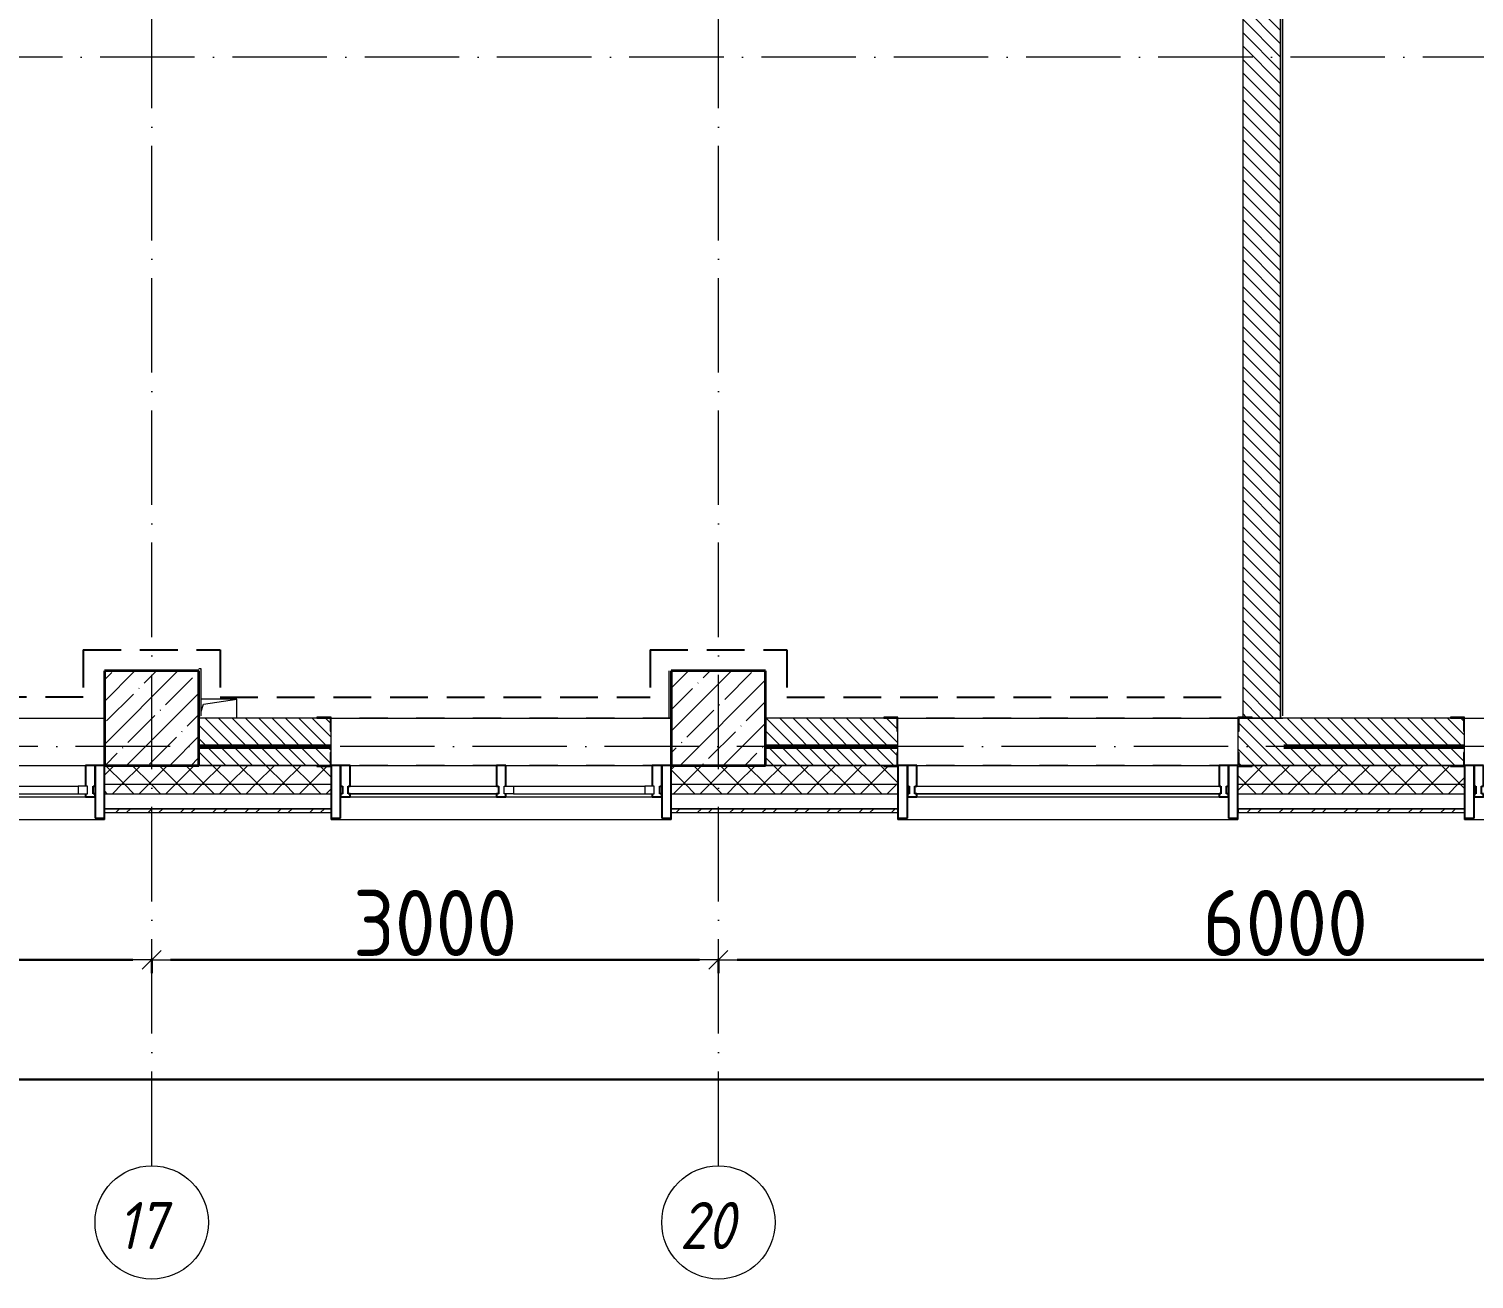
# Model space of a CAD drawing. Header units: millimetres. Extents: x -213536 to 1564669, y -45299 to 942238.
# Drawn here: x 594814 to 602464, y 422415 to 429036 of the extents above; entities that cross this region are included whole.
import ezdxf

# ---------------------------------------------------------------- set-up
doc = ezdxf.new("R2010")
doc.units = ezdxf.units.MM
for name, pattern in [('50_200_ШТРИХ_1Т_ш5_п1_п1_', [700, 500, -100, 0, -100]), ('Штрих короткий', [300, 150, -150]), ('Штриховая _2 мм - 1 мм_', [300, 200, -100])]:
    doc.linetypes.add(name, pattern=pattern)
for name, color, linetype, lineweight in [('0-1', 7, 'Continuous', 5), ('0-2', 7, 'Continuous', 9), ('2.1) ПГП окна 2.8 м', 5, 'Continuous', 30), ('3) ЖБ 4м', 3, 'Continuous', 30), ('Импосты витража', 7, 'Continuous', 9), ('Импосты витража-1', 7, 'Continuous', 25), ('Каркас_Импост', 7, 'Continuous', 13), ('Несущие колонны', 7, 'Continuous', 9), ('Несущие колонны-1', 7, 'Continuous', 35), ('Обобщенные модели', 7, 'Continuous', 9), ('Общие ребра', 7, 'Continuous', 9), ('Окна', 7, 'Continuous', 9), ('Оси', 7, 'Continuous', 9), ('Оси-1', 7, 'Continuous', 20), ('Оси-2', 7, '50_200_ШТРИХ_1Т_ш5_п1_п1_', 9), ('Остекление-1', 7, 'Continuous', 9), ('Перемычка-1', 7, 'Штрих короткий', 9), ('Размеры', 7, 'Continuous', 15), ('Стены', 7, 'Continuous', 9), ('Стены-1', 7, 'Continuous', 13), ('Штриховка разреза-1', 7, 'Continuous', 9)]:
    doc.layers.add(name, color=color, linetype=linetype, lineweight=lineweight)
doc.layers.add('Каркас_Импост-2', color=7, linetype='Continuous', lineweight=9, true_color=0xaaaaaa)
doc.layers.add('СТ-1_1', color=7, linetype='Штриховая _2 мм - 1 мм_', lineweight=90, true_color=0x888888)
doc.layers.get('0-2').off()
doc.styles.add('ISOCPEUR_I_1', font='isocpeui.ttf', dxfattribs={"width": 0.85, "height": 2.5})
doc.styles.add('СПДС', font='isocpeur.ttf', dxfattribs={"width": 0.9})
doc.dimstyles.new('Размера А3', dxfattribs={"dimtxt": 200, "dimasz": 100, "dimexe": 70, "dimexo": 100, "dimgap": 20, "dimtad": 1, "dimdec": 0, "dimrnd": 10, "dimzin": 0, "dimdsep": 46, "dimtxsty": 'СПДС', "dimblk": 'ARROWHEAD_6', "dimcen": 1, "dimclrd": 256, "dimclre": 256, "dimclrt": 256, "dimazin": 0, "dimtfac": 1, "dimtdec": 0, "dimtmove": 2, "dimatfit": 3, "dimfxl": 1, "dimtolj": 1, "dimtzin": 0, "dimarcsym": 0})
pattern_1 = [(135, (0, 0), (-35.35534, -35.35534), [])]
pattern_2 = [(45, (0, 0), (-70.71068, 70.71068), []), (135, (0, 0), (-70.71068, -70.71068), [])]

# ---------------------------------------------------------------- blocks, each defined once
blk = doc.blocks.new('Ось сетки - Круг_Ø6_00__ISO-2_5_0_9K_-16731441-АИ2_03_План отделки стен 3-го этажа _Часть 2_')
at = {"layer": 'Оси-1'}
blk.add_circle((0, 0), 3, dxfattribs=at)
blk = doc.blocks.new('ARROWHEAD_6')
at = {"color": 0, "linetype": 'Continuous'}
for p, q in [((0, 0), (-1, 0)), ((-0.5, -0.5), (0.5, 0.5))]:
    blk.add_line(p, q, dxfattribs=at)
blk = doc.blocks.new('*D4720')
at = {"layer": 'Defpoints', "color": 0, "transparency": 16777216}
for p in [(456492.1, 424211.7), (459092.1, 424211.7), (459092.1, 424105.6)]:
    blk.add_point(p, dxfattribs=at)
at = {"layer": 'Размеры', "lineweight": -2, "transparency": 16777216}
for p, q in [((456492.1, 424111.7), (456492.1, 424035.6)), ((456592.1, 424105.6), (458992.1, 424105.6)), ((459092.1, 424111.7), (459092.1, 424035.6))]:
    blk.add_line(p, q, dxfattribs=at)
at = {"layer": 'Размеры', "lineweight": -2, "transparency": 16777216, "xscale": 100, "yscale": 100, "zscale": 100, "rotation": 180}
blk.add_blockref('ARROWHEAD_6', (456492.1, 424105.6), dxfattribs=at)
at = {"layer": 'Размеры', "lineweight": -2, "transparency": 16777216, "xscale": 100, "yscale": 100, "zscale": 100}
blk.add_blockref('ARROWHEAD_6', (459092.1, 424105.6), dxfattribs=at)
at = {"layer": 'Размеры', "transparency": 16777216, "insert": (457792.1, 424300.6), "char_height": 350, "width": 2.488, "attachment_point": 5, "style": 'СПДС'}
blk.add_mtext('\\A1;2600', dxfattribs=at)
blk = doc.blocks.new('*D4721')
at = {"layer": 'Defpoints', "color": 0, "transparency": 16777216}
for p in [(459092.1, 424211.7), (462092.1, 424211.7), (462092.1, 424105.6)]:
    blk.add_point(p, dxfattribs=at)
at = {"layer": 'Размеры', "lineweight": -2, "transparency": 16777216}
for p, q in [((459092.1, 424111.7), (459092.1, 424035.6)), ((459192.1, 424105.6), (461992.1, 424105.6)), ((462092.1, 424111.7), (462092.1, 424035.6))]:
    blk.add_line(p, q, dxfattribs=at)
at = {"layer": 'Размеры', "lineweight": -2, "transparency": 16777216, "xscale": 100, "yscale": 100, "zscale": 100, "rotation": 180}
blk.add_blockref('ARROWHEAD_6', (459092.1, 424105.6), dxfattribs=at)
at = {"layer": 'Размеры', "lineweight": -2, "transparency": 16777216, "xscale": 100, "yscale": 100, "zscale": 100}
blk.add_blockref('ARROWHEAD_6', (462092.1, 424105.6), dxfattribs=at)
at = {"layer": 'Размеры', "transparency": 16777216, "insert": (460592.1, 424300.6), "char_height": 350, "width": 2.488, "attachment_point": 5, "style": 'СПДС'}
blk.add_mtext('\\A1;3000', dxfattribs=at)
blk = doc.blocks.new('*D4722')
at = {"layer": 'Defpoints', "color": 0, "transparency": 16777216}
for p in [(462092.1, 424211.7), (468092.1, 424211.7), (468092.1, 424105.6)]:
    blk.add_point(p, dxfattribs=at)
at = {"layer": 'Размеры', "lineweight": -2, "transparency": 16777216}
for p, q in [((462092.1, 424111.7), (462092.1, 424035.6)), ((462192.1, 424105.6), (467992.1, 424105.6)), ((468092.1, 424111.7), (468092.1, 424035.6))]:
    blk.add_line(p, q, dxfattribs=at)
at = {"layer": 'Размеры', "lineweight": -2, "transparency": 16777216, "xscale": 100, "yscale": 100, "zscale": 100, "rotation": 180}
blk.add_blockref('ARROWHEAD_6', (462092.1, 424105.6), dxfattribs=at)
at = {"layer": 'Размеры', "lineweight": -2, "transparency": 16777216, "xscale": 100, "yscale": 100, "zscale": 100}
blk.add_blockref('ARROWHEAD_6', (468092.1, 424105.6), dxfattribs=at)
at = {"layer": 'Размеры', "transparency": 16777216, "insert": (465092.1, 424300.6), "char_height": 350, "width": 2.488, "attachment_point": 5, "style": 'СПДС'}
blk.add_mtext('\\A1;6000', dxfattribs=at)
blk = doc.blocks.new('*D4743')
at = {"layer": 'Defpoints', "color": 0, "transparency": 16777216}
for p in [(430692.1, 423578.1), (534192.1, 423578.1), (534192.1, 423472.1)]:
    blk.add_point(p, dxfattribs=at)
at = {"layer": 'Размеры', "lineweight": -2, "transparency": 16777216}
for p, q in [((430692.1, 423478.1), (430692.1, 423402.1)), ((430792.1, 423472.1), (534092.1, 423472.1)), ((534192.1, 423478.1), (534192.1, 423402.1))]:
    blk.add_line(p, q, dxfattribs=at)
at = {"layer": 'Размеры', "lineweight": -2, "transparency": 16777216, "xscale": 100, "yscale": 100, "zscale": 100, "rotation": 180}
blk.add_blockref('ARROWHEAD_6', (430692.1, 423472.1), dxfattribs=at)
at = {"layer": 'Размеры', "lineweight": -2, "transparency": 16777216, "xscale": 100, "yscale": 100, "zscale": 100}
blk.add_blockref('ARROWHEAD_6', (534192.1, 423472.1), dxfattribs=at)
at = {"layer": 'Размеры', "transparency": 16777216, "insert": (482442.1, 423667.1), "char_height": 350, "width": 3.544, "attachment_point": 5, "style": 'СПДС'}
blk.add_mtext('\\A1;103500', dxfattribs=at)
blk = doc.blocks.new('BSC_Колонна _Прямоугольная - 500х500-V68-АИ2_03_План отделки стен 3-го этажа _Часть 2_')
at = {"layer": 'Несущие колонны'}
h = blk.add_hatch(dxfattribs=at)
h.set_pattern_fill('FP_76', color=256, style=0, pattern_type=2)
h.set_pattern_definition([(45, (-31400, -150), (-114.04925, 114.04925), []), (45, (-31285.95, -150), (-114.04925, 114.04925), [201.613, -40.323, 3.353, -36.97])])
h.paths.add_polyline_path([(-250, -250), (250, -250), (250, 250), (-250, 250)], flags=0)
at = {"layer": 'Несущие колонны-1'}
for p, q in [((250, 250), (-250, 250)), ((-250, 250), (-250, -250)), ((250, -250), (250, 250)), ((-250, -250), (250, -250))]:
    blk.add_line(p, q, dxfattribs=at)
blk = doc.blocks.new('BSC_Колонна _Прямоугольная - 500х500-V105-АИ2_03_План отделки стен 3-го этажа _Часть 2_')
at = {"layer": 'Несущие колонны'}
h = blk.add_hatch(dxfattribs=at)
h.set_pattern_fill('FP_95', color=256, style=0, pattern_type=2)
h.set_pattern_definition([(45, (-28400, -150), (-114.04925, 114.04925), []), (45, (-28285.95, -150), (-114.04925, 114.04925), [201.613, -40.323, 3.353, -36.97])])
h.paths.add_polyline_path([(-250, -250), (250, -250), (250, 250), (-250, 250)], flags=0)
at = {"layer": 'Несущие колонны-1'}
for p, q in [((250, 250), (-250, 250)), ((-250, 250), (-250, -250)), ((250, -250), (250, 250)), ((-250, -250), (250, -250))]:
    blk.add_line(p, q, dxfattribs=at)
blk = doc.blocks.new('Проем_Дверь_Прямоугольный - 1800х2700h_оконные проемы-25805030-АИ2_03_План отделки стен 3-го этажа _Часть 2_')
at = {"layer": 'Перемычка-1'}
for p, q in [((900, 125), (-900, 125)), ((900, -125), (-900, -125))]:
    blk.add_line(p, q, dxfattribs=at)
blk = doc.blocks.new('PNS_Панель прямоугольная2 - Нр_Стекло - 40мм-26243474-АИ2_03_План отделки стен 3-го этажа _Часть 2_')
at = {"layer": 'Каркас_Импост'}
for p, q in [((-397.5, 0), (-397.5, 40)), ((-397.5, 40), (-347.5, 40)), ((-347.5, 40), (-347.5, 0)), ((397.5, 40), (347.5, 40)), ((347.5, 40), (347.5, 0)), ((397.5, 0), (397.5, 40)), ((-347.5, 0), (-397.5, 0)), ((347.5, 0), (397.5, 0))]:
    blk.add_line(p, q, dxfattribs=at)
at = {"layer": 'Каркас_Импост-2'}
for p, q in [((-347.5, 40), (347.5, 40)), ((-347.5, 0), (347.5, 0))]:
    blk.add_line(p, q, dxfattribs=at)
blk = doc.blocks.new('Прямоугольный импост - Импост структурный с накладкой - 150мм-25647642-АИ2_03_План отделки стен 3-го этажа _Часть 2_')
at = {"layer": 'Импосты витража'}
for p, q in [((27275, -100), (28050, -100)), ((27275, -267), (28050, -267))]:
    blk.add_line(p, q, dxfattribs=at)
blk = doc.blocks.new('Прямоугольный импост - Импост структурный с накладкой - 150мм-V161-АИ2_03_План отделки стен 3-го этажа _Часть 2_')
at = {"layer": 'Импосты витража-1'}
for p, q in [((-25, 0), (-25, 17)), ((-25, 17), (25, 17)), ((25, 0), (15, 0)), ((15, 0), (15, -40)), ((25, 17), (25, 0)), ((-25, -150), (-25, -40)), ((15, -40), (25, -40)), ((25, -40), (25, -150)), ((25, -150), (-25, -150))]:
    blk.add_line(p, q, dxfattribs=at)
blk = doc.blocks.new('Прямоугольный импост - Импост структурный с накладкой - 150мм-25647633-АИ2_03_План отделки стен 3-го этажа _Часть 2_')
at = {"layer": 'Импосты витража-1'}
for p, q in [((-25, 0), (-25, 17)), ((-25, 17), (25, 17)), ((-15, 0), (-25, 0)), ((-15, -40), (-15, 0)), ((25, 17), (25, 0)), ((-25, -150), (-25, -40)), ((-25, -40), (-15, -40)), ((25, -40), (25, -150)), ((25, -150), (-25, -150))]:
    blk.add_line(p, q, dxfattribs=at)
blk = doc.blocks.new('PNS_Панель прямоугольная1 - Нр_Стекло - 40мм-25259299-АИ2_03_План отделки стен 3-го этажа _Часть 2_')
at = {"layer": 'Остекление-1'}
for p, q in [((-387.5, 40), (387.5, 40)), ((-397.5, 0), (397.5, 0)), ((387.5, 0), (-387.5, 0))]:
    blk.add_line(p, q, dxfattribs=at)
blk = doc.blocks.new('Прямоугольный импост - Импост структурный с накладкой - 150мм-25647644-АИ2_03_План отделки стен 3-го этажа _Часть 2_')
at = {"layer": 'Импосты витража-1'}
for p, q in [((-25, 0), (-25, 17)), ((-25, 17), (25, 17)), ((-15, 0), (-25, 0)), ((-15, -40), (-15, 0)), ((25, 0), (15, 0)), ((15, 0), (15, -40)), ((25, 17), (25, 0)), ((-25, -150), (-25, -40)), ((-25, -40), (-15, -40)), ((15, -40), (25, -40)), ((25, -40), (25, -150)), ((25, -150), (-25, -150))]:
    blk.add_line(p, q, dxfattribs=at)
blk = doc.blocks.new('PNS_Панель прямоугольная1 - Нр_Стекло - 40мм-25293744-АИ2_03_План отделки стен 3-го этажа _Часть 2_')
at = {"layer": 'Остекление-1'}
for p, q in [((-800, 40), (800, 40)), ((-810, 0), (810, 0)), ((800, 0), (-800, 0))]:
    blk.add_line(p, q, dxfattribs=at)
blk = doc.blocks.new('Прямоугольный импост - Импост структурный с накладкой - 150мм-25651488-АИ2_03_План отделки стен 3-го этажа _Часть 2_')
at = {"layer": 'Импосты витража'}
for p, q in [((41650, -100), (43250, -100)), ((41650, -267), (43250, -267))]:
    blk.add_line(p, q, dxfattribs=at)
blk = doc.blocks.new('Прямоугольный импост - Импост структурный с накладкой - 150мм-25651501-АИ2_03_План отделки стен 3-го этажа _Часть 2_')
at = {"layer": 'Импосты витража-1'}
for p, q in [((-25, 0), (-25, 17)), ((-25, 17), (25, 17)), ((-15, 0), (-25, 0)), ((-15, -40), (-15, 0)), ((25, 0), (15, 0)), ((15, 0), (15, -40)), ((25, 17), (25, 0)), ((-25, -150), (-25, -40)), ((-25, -40), (-15, -40)), ((15, -40), (25, -40)), ((25, -40), (25, -150)), ((25, -150), (-25, -150))]:
    blk.add_line(p, q, dxfattribs=at)
blk = doc.blocks.new('Прямоугольный импост - Откос НВФ_50х280 мм-25995271-АИ2_03_План отделки стен 3-го этажа _Часть 2_')
at = {"layer": 'Импосты витража-1'}
for p, q in [((-50, 130), (0, 130)), ((-50, -150), (-50, 130)), ((0, 130), (0, -144)), ((0, -150), (-50, -150))]:
    blk.add_line(p, q, dxfattribs=at)
blk = doc.blocks.new('Прямоугольный импост - Откос НВФ_50х280 мм-25995273-АИ2_03_План отделки стен 3-го этажа _Часть 2_')
at = {"layer": 'Импосты витража-1'}
for p, q in [((0, 130), (-50, 130)), ((-50, 130), (-50, -150)), ((0, -144), (0, 130)), ((-50, -150), (0, -150))]:
    blk.add_line(p, q, dxfattribs=at)
blk = doc.blocks.new('Прямоугольный импост - Откос НВФ_50х280 мм-25993834-АИ2_03_План отделки стен 3-го этажа _Часть 2_')
at = {"layer": 'Импосты витража-1'}
for p, q in [((-50, 130), (0, 130)), ((-50, -150), (-50, 130)), ((0, 130), (0, -150)), ((0, -150), (-50, -150))]:
    blk.add_line(p, q, dxfattribs=at)
blk = doc.blocks.new('Прямоугольный импост - Откос НВФ_50х280 мм-25993838-АИ2_03_План отделки стен 3-го этажа _Часть 2_')
at = {"layer": 'Импосты витража-1'}
for p, q in [((0, 130), (-50, 130)), ((-50, 130), (-50, -150)), ((0, -144), (0, 130)), ((-50, -150), (0, -150))]:
    blk.add_line(p, q, dxfattribs=at)
blk = doc.blocks.new('Фахверк_СКБ_Уголок - 250_2700-27497298-АИ2_03_План отделки стен 3-го этажа _Часть 2_')
at = {"layer": 'Обобщенные модели'}
for p, q in [((200, 181), (125, 181)), ((125, 181), (125, 106)), ((131, 106), (131, 175)), ((131, 175), (200, 175)), ((200, 175), (200, 181)), ((125, 106), (131, 106)), ((131, -6), (125, -6)), ((125, -6), (125, -81)), ((131, -75), (131, -6)), ((200, -75), (131, -75)), ((200, -81), (200, -75)), ((125, -81), (200, -81))]:
    blk.add_line(p, q, dxfattribs=at)
blk = doc.blocks.new('AR_Отверстие прямоугольное _в плите_ - AR_Отверстие прямоугольное _в плите_-V218-АИ2_03_План отделки стен 3-го этажа _Часть 2_')
at = {"layer": 'Обобщенные модели'}
for p, q in [((100, 50), (-88, 50)), ((-88, -14), (-75, 25)), ((-75, 25), (100, 50)), ((100, -50), (100, 50)), ((-100, -50), (-96, -38))]:
    blk.add_line(p, q, dxfattribs=at)
blk = doc.blocks.new('Отлив_СКБ - Отлив витража_120_НВФ-31885687-АИ2_03_План отделки стен 3-го этажа _Часть 2_')
at = {"layer": 'Окна'}
for p, q in [((1750, -2), (50, -2)), ((0, -120), (0, -113)), ((0, -120), (1800, -120)), ((1800, -113), (1800, -120))]:
    blk.add_line(p, q, dxfattribs=at)
blk = doc.blocks.new('0125-Р-ОО-Ш2-АР-о_23_10_2024_rvt-1-АИ2_03_План отделки стен 3-го этажа _Часть 2_')
at = {"layer": 'Штриховка разреза-1'}
h = blk.add_hatch(dxfattribs=at)
h.set_pattern_fill('FP_1', color=256, style=0, pattern_type=2)
h.set_pattern_definition(pattern_1)
h.paths.add_polyline_path([(34375, 150), (34375, 7250), (34175, 7250), (34175, 156), (34225, 156), (34225, 150)], flags=0)
h = blk.add_hatch(dxfattribs=at)
h.set_pattern_fill('FP_1', color=256, style=0, pattern_type=2)
h.set_pattern_definition(pattern_1)
h.paths.add_polyline_path([(29275, -100), (29344, -100), (29344, -31), (29350, -31), (29350, 81), (29344, 81), (29344, 150), (28650, 150), (28650, -100)], flags=0)
h = blk.add_hatch(dxfattribs=at)
h.set_pattern_fill('FP_1', color=256, style=0, pattern_type=2)
h.set_pattern_definition(pattern_1)
h.paths.add_polyline_path([(35085.5, -100), (35344, -100), (35344, -31), (35350, -31), (35350, 81), (35344, 81), (35344, 150), (34156, 150), (34156, 81), (34150, 81), (34150, -31), (34156, -31), (34156, -100), (34225, -100)], flags=0)
h.paths.add_polyline_path([(32344, -100), (32344, -31), (32350, -31), (32350, 81), (32344, 81), (32344, 150), (31650, 150), (31650, -100), (32275, -100)], flags=0)
h = blk.add_hatch(dxfattribs=at)
h.set_pattern_fill('FP_81', color=256, style=0, pattern_type=2)
h.set_pattern_definition(pattern_2)
h.paths.add_polyline_path([(102188.9, -200), (103600, -200), (103600, -100), (94575, -100), (94575, -106), (94500, -106), (94500, -200), (98460.9, -200)], flags=0)
h.paths.add_polyline_path([(91850, -200), (92700, -200), (92700, -106), (92625, -106), (92625, -100), (84750, -100), (84750, -200), (91350, -200)], flags=0)
h.paths.add_polyline_path([(83549.1, -200), (83750, -200), (83750, -100), (82625, -100), (82625, -106), (82550, -106), (82550, -200), (82617.1, -200)], flags=0)
h.paths.add_polyline_path([(80675, -200), (80750, -200), (80750, -106), (80675, -106), (80675, -100), (79625, -100), (79625, -106), (79550, -106), (79550, -200), (79821.1, -200)], flags=0)
h.paths.add_polyline_path([(77750, -200), (77750, -100), (76625, -100), (76625, -106), (76550, -106), (76550, -200), (77250, -200)], flags=0)
h.paths.add_polyline_path([(73425, -200), (74750, -200), (74750, -100), (73425, -100), (73425, -106), (73350, -106), (73350, -200), (73356, -200)], flags=0)
h.paths.add_polyline_path([(70350, -200), (71550, -200), (71550, -106), (71475, -106), (71475, -100), (70425, -100), (70425, -106), (70350, -106)], flags=0)
h.paths.add_polyline_path([(67356, -200), (68550, -200), (68550, -100), (67425, -100), (67425, -106), (67350, -106), (67350, -200)], flags=0)
h.paths.add_polyline_path([(64909.2, -200), (65550, -200), (65550, -106), (65475, -106), (65475, -100), (64425, -100), (64425, -106), (64350, -106), (64350, -200)], flags=0)
h.paths.add_polyline_path([(62200, -200), (62550, -200), (62550, -106), (62475, -106), (62475, -100), (61425, -100), (61425, -106), (61350, -106), (61350, -200), (62113.2, -200)], flags=0)
h.paths.add_polyline_path([(59550, -200), (59550, -106), (59475, -106), (59475, -100), (58425, -100), (58425, -106), (58350, -106), (58350, -200), (59317.3, -200)], flags=0)
h.paths.add_polyline_path([(56521.3, -200), (56550, -200), (56550, -106), (56475, -106), (56475, -100), (55425, -100), (55425, -106), (55350, -106), (55350, -200), (55589.3, -200)], flags=0)
h.paths.add_polyline_path([(52350, -200), (53550, -200), (53550, -106), (53475, -106), (53475, -100), (52425, -100), (52425, -106), (52350, -106)], flags=0)
h.paths.add_polyline_path([(47475, -200), (47550, -200), (47550, -106), (47475, -106), (47475, -100), (46425, -100), (46425, -106), (46350, -106), (46350, -200), (47201.4, -200)], flags=0)
h.paths.add_polyline_path([(44405.4, -200), (44550, -200), (44550, -106), (44475, -106), (44475, -100), (43425, -100), (43425, -106), (43350, -106), (43350, -200), (43473.4, -200)], flags=0)
h.paths.add_polyline_path([(41550, -200), (41550, -106), (41475, -105.4), (41475, -100), (40150, -100), (40150, -200), (41544, -200)], flags=0)
h.paths.add_polyline_path([(38350, -200), (38350, -106), (38275, -106), (38275, -100), (37150, -100), (37150, -200), (37881.4, -200)], flags=0)
h.paths.add_polyline_path([(34153.5, -200), (35350, -200), (35350, -106), (35275, -106), (35275, -100), (34225, -100), (34225, -106), (34150, -106), (34150, -200)], flags=0)
h.paths.add_polyline_path([(32275, -200), (32350, -200), (32350, -106), (32275, -106), (32275, -100), (31150, -100), (31150, -200), (31650, -200)], flags=0)
h.paths.add_polyline_path([(28650, -200), (29350, -200), (29350, -106), (29275, -106), (29275, -100), (28150, -100), (28150, -200), (28561.5, -200)], flags=0)
h.paths.add_polyline_path([(25299.5, -200), (26350, -200), (26350, -106), (26275, -106), (26275, -100), (25225, -100), (25225, -106), (25150, -106), (25150, -200), (25225, -200)], flags=0)
h.paths.add_polyline_path([(17350, -200), (17350, -106), (17275, -106), (17275, -100), (16225, -100), (16225, -106), (16150, -106), (16150, -200), (17250, -200)], flags=0)
h.paths.add_polyline_path([(15150, -200), (15150, -106), (15075, -106), (15075, -100), (9825, -100), (9825, -106), (9750, -106), (9750, -200), (14581.6, -200)], flags=0)
h.paths.add_polyline_path([(8057.7, -200), (8750, -200), (8750, -106), (8675, -106), (8675, -100), (-100, -100), (-100, -200), (7125.7, -200)], flags=0)
h = blk.add_hatch(dxfattribs=at)
h.set_pattern_fill('FP_81', color=256, style=0, pattern_type=2)
h.set_pattern_definition(pattern_2)
h.paths.add_polyline_path([(103120.9, -250), (103700, -250), (103700, -200), (94500, -200), (94500, -250), (102188.9, -250)], flags=0)
h.paths.add_polyline_path([(92700, -250), (92700, -200), (84750, -200), (84750, -250), (91937, -250)], flags=0)
h.paths.add_polyline_path([(83549.1, -250), (83750, -250), (83750, -200), (82550, -200), (82550, -250), (82617.1, -250)], flags=0)
h.paths.add_polyline_path([(79821.1, -250), (80750, -250), (80750, -200), (79550, -200), (79550, -250)], flags=0)
h.paths.add_polyline_path([(77750, -250), (77750, -200), (76550, -200), (76550, -250), (77025.1, -250)], flags=0)
h.paths.add_polyline_path([(74229.1, -250), (74750, -250), (74750, -200), (73350, -200), (73350, -250)], flags=0)
h.paths.add_polyline_path([(70501.2, -250), (71550, -250), (71550, -200), (70350, -200), (70350, -250)], flags=0)
h.paths.add_polyline_path([(68550, -250), (68550, -200), (67350, -200), (67350, -250), (67705.2, -250)], flags=0)
h.paths.add_polyline_path([(64909.2, -250), (65550, -250), (65550, -200), (64350, -200), (64350, -250)], flags=0)
h.paths.add_polyline_path([(62550, -250), (62550, -200), (61350, -200), (61350, -250), (62113.2, -250)], flags=0)
h.paths.add_polyline_path([(59317.3, -250), (59550, -250), (59550, -200), (58350, -200), (58350, -250)], flags=0)
h.paths.add_polyline_path([(56521.3, -250), (56550, -250), (56550, -200), (55350, -200), (55350, -250), (55589.3, -250)], flags=0)
h.paths.add_polyline_path([(53550, -250), (53550, -200), (52350, -200), (52350, -250), (52793.3, -250)], flags=0)
h.paths.add_polyline_path([(46735.4, -250), (47550, -250), (47550, -200), (46350, -200), (46350, -250)], flags=0)
h.paths.add_polyline_path([(44550, -250), (44550, -200), (43350, -200), (43350, -250), (44405.4, -250)], flags=0)
h.paths.add_polyline_path([(41550, -250), (41550, -200), (40150, -200), (40150, -250), (40677.4, -250)], flags=0)
h.paths.add_polyline_path([(37881.4, -250), (38350, -250), (38350, -200), (37150, -200), (37150, -250), (37415.4, -250)], flags=0)
h.paths.add_polyline_path([(35085.5, -250), (35350, -250), (35350, -200), (34150, -200), (34150, -250), (34153.5, -250)], flags=0)
h.paths.add_polyline_path([(32350, -250), (32350, -200), (31150, -200), (31150, -250), (31357.5, -250)], flags=0)
h.paths.add_polyline_path([(28561.5, -250), (29350, -250), (29350, -200), (28150, -200), (28150, -250)], flags=0)
h.paths.add_polyline_path([(25765.5, -250), (26350, -250), (26350, -200), (25150, -200), (25150, -250), (25299.5, -250)], flags=0)
h.paths.add_polyline_path([(17350, -250), (17350, -200), (16150, -200), (16150, -250), (16445.6, -250)], flags=0)
h.paths.add_polyline_path([(14581.6, -250), (15150, -250), (15150, -200), (9750, -200), (9750, -250), (12717.6, -250)], flags=0)
h.paths.add_polyline_path([(8057.7, -250), (8750, -250), (8750, -200), (-200, -200), (-200, -250), (7125.7, -250)], flags=0)
h = blk.add_hatch(dxfattribs=at)
h.set_pattern_fill('FP_80', color=256, style=0, pattern_type=2)
h.set_pattern_definition([(45, (0, 0), (-85.5366, 85.5366), []), (45, (57.02, 0), (-85.5366, 85.5366), [])])
h.paths.add_polyline_path([(40665, -350), (40665, -330), (40151, -330), (40151, -350)], flags=0)
h.paths.add_polyline_path([(37150, -350), (38350, -350), (38350, -330), (37150, -330)], flags=0)
h.paths.add_polyline_path([(35085.5, -350), (35350, -350), (35350, -330), (34151, -330), (34151, -350), (34153.5, -350)], flags=0)
h.paths.add_polyline_path([(32350, -350), (32350, -330), (31150, -330), (31150, -350), (31357.5, -350)], flags=0)
h.paths.add_polyline_path([(29350, -350), (29350, -330), (28151, -330), (28151, -350), (28561.5, -350)], flags=0)
h.paths.add_polyline_path([(26350, -350), (26350, -330), (25150, -330), (25150, -350), (25765.5, -350)], flags=0)
h.paths.add_polyline_path([(16445.6, -350), (17350, -350), (17350, -330), (16150, -330), (16150, -350)], flags=0)
h.paths.add_polyline_path([(15150, -350), (15150, -330), (9750, -330), (9750, -350), (14581.6, -350)], flags=0)
h.paths.add_polyline_path([(8057.7, -350), (8750, -350), (8750, -330), (-330, -330), (-330, -350), (7125.7, -350)], flags=0)
at = {"layer": 'Общие ребра'}
for p, q in [((29275, -100), (28650, -100)), ((28650, -100), (29275, -100)), ((28150, -200), (29350, -200)), ((31150, -200), (32350, -200)), ((34150, -200), (35350, -200)), ((28150, -250), (29350, -250)), ((31150, -250), (32350, -250)), ((34150, -250), (35350, -250))]:
    blk.add_line(p, q, dxfattribs=at)
at = {"layer": 'Стены'}
for p, q in [((26350, 150), (28150, 150)), ((29350, 150), (31138, 150)), ((32350, 150), (34150, 150)), ((35350, 150), (37150, 150)), ((34151, -350), (34150, -350))]:
    blk.add_line(p, q, dxfattribs=at)
at = {"layer": 'Стены-1'}
for p, q in [((34375, 150), (34375, 7250)), ((34175, 7050), (34175, 156)), ((29275, 150), (28650, 150)), ((29350, -31), (29350, 81)), ((32275, 150), (31650, 150)), ((32350, -31), (32350, 81)), ((34150, 81), (34150, -31)), ((34225, 150), (34375, 150)), ((35275, 150), (34225, 150)), ((35350, -31), (35350, 81)), ((28150, -100), (28150, -330)), ((29350, -330), (29350, -106)), ((31150, -100), (31150, -330)), ((32275, -100), (31650, -100)), ((31650, -100), (32275, -100)), ((32350, -330), (32350, -106)), ((34150, -106), (34150, -330)), ((35275, -100), (34225, -100)), ((34225, -100), (35275, -100)), ((35350, -330), (35350, -106)), ((28150, -330), (29350, -330)), ((29350, -330), (28151, -330)), ((28151, -330), (28151, -350)), ((28151, -350), (29350, -350)), ((29350, -350), (29350, -330)), ((31150, -330), (32350, -330)), ((32350, -330), (31150, -330)), ((31150, -330), (31150, -350)), ((31150, -350), (32350, -350)), ((32350, -350), (32350, -330)), ((34150, -330), (35350, -330)), ((35350, -330), (34151, -330)), ((34151, -330), (34151, -350)), ((34151, -350), (35350, -350)), ((35350, -350), (35350, -330))]:
    blk.add_line(p, q, dxfattribs=at)
at = {"layer": '0-2'}
for name, p in [('BSC_Колонна _Прямоугольная - 500х500-V105-АИ2_03_План отделки стен 3-го этажа _Часть 2_', (28400, 150)), ('BSC_Колонна _Прямоугольная - 500х500-V68-АИ2_03_План отделки стен 3-го этажа _Часть 2_', (31400, 150)), ('AR_Отверстие прямоугольное _в плите_ - AR_Отверстие прямоугольное _в плите_-V218-АИ2_03_План отделки стен 3-го этажа _Часть 2_', (28750, 200)), ('Фахверк_СКБ_Уголок - 250_2700-27497298-АИ2_03_План отделки стен 3-го этажа _Часть 2_', (34025, -25)), ('Проем_Дверь_Прямоугольный - 1800х2700h_оконные проемы-25805030-АИ2_03_План отделки стен 3-го этажа _Часть 2_', (30250, 25)), ('Проем_Дверь_Прямоугольный - 1800х2700h_оконные проемы-25805030-АИ2_03_План отделки стен 3-го этажа _Часть 2_', (33250, 25)), ('Проем_Дверь_Прямоугольный - 1800х2700h_оконные проемы-25805030-АИ2_03_План отделки стен 3-го этажа _Часть 2_', (36250, 25)), ('Прямоугольный импост - Импост структурный с накладкой - 150мм-25647642-АИ2_03_План отделки стен 3-го этажа _Часть 2_', (0, 0)), ('Прямоугольный импост - Импост структурный с накладкой - 150мм-25647642-АИ2_03_План отделки стен 3-го этажа _Часть 2_', (2175, 0)), ('Прямоугольный импост - Импост структурный с накладкой - 150мм-25647642-АИ2_03_План отделки стен 3-го этажа _Часть 2_', (3000, 0)), ('Прямоугольный импост - Импост структурный с накладкой - 150мм-25651488-АИ2_03_План отделки стен 3-го этажа _Часть 2_', (-9200, 0)), ('PNS_Панель прямоугольная2 - Нр_Стекло - 40мм-26243474-АИ2_03_План отделки стен 3-го этажа _Часть 2_', (27662.5, -250)), ('PNS_Панель прямоугольная1 - Нр_Стекло - 40мм-25259299-АИ2_03_План отделки стен 3-го этажа _Часть 2_', (29837.5, -250)), ('PNS_Панель прямоугольная2 - Нр_Стекло - 40мм-26243474-АИ2_03_План отделки стен 3-го этажа _Часть 2_', (30662.5, -250)), ('PNS_Панель прямоугольная1 - Нр_Стекло - 40мм-25293744-АИ2_03_План отделки стен 3-го этажа _Часть 2_', (33250, -250)), ('Отлив_СКБ - Отлив витража_120_НВФ-31885687-АИ2_03_План отделки стен 3-го этажа _Часть 2_', (26350, -267)), ('Отлив_СКБ - Отлив витража_120_НВФ-31885687-АИ2_03_План отделки стен 3-го этажа _Часть 2_', (29350, -267)), ('Отлив_СКБ - Отлив витража_120_НВФ-31885687-АИ2_03_План отделки стен 3-го этажа _Часть 2_', (32350, -267)), ('Отлив_СКБ - Отлив витража_120_НВФ-31885687-АИ2_03_План отделки стен 3-го этажа _Часть 2_', (35350, -267))]:
    blk.add_blockref(name, p, dxfattribs=at)
at = {"layer": '0-2', "rotation": 180}
for name, p in [('Фахверк_СКБ_Уголок - 250_2700-27497298-АИ2_03_План отделки стен 3-го этажа _Часть 2_', (29475, 75)), ('Фахверк_СКБ_Уголок - 250_2700-27497298-АИ2_03_План отделки стен 3-го этажа _Часть 2_', (32475, 75)), ('Фахверк_СКБ_Уголок - 250_2700-27497298-АИ2_03_План отделки стен 3-го этажа _Часть 2_', (35475, 75)), ('Проем_Дверь_Прямоугольный - 1800х2700h_оконные проемы-25805030-АИ2_03_План отделки стен 3-го этажа _Часть 2_', (27250, 25)), ('Прямоугольный импост - Откос НВФ_50х280 мм-25993838-АИ2_03_План отделки стен 3-го этажа _Часть 2_', (29350, -250)), ('Прямоугольный импост - Откос НВФ_50х280 мм-25995273-АИ2_03_План отделки стен 3-го этажа _Часть 2_', (32350, -250)), ('Прямоугольный импост - Откос НВФ_50х280 мм-25993838-АИ2_03_План отделки стен 3-го этажа _Часть 2_', (35350, -250))]:
    blk.add_blockref(name, p, dxfattribs=at)
at = {"layer": '0-2', "extrusion": (0, 0, -1), "rotation": 180}
for name, p in [('Прямоугольный импост - Импост структурный с накладкой - 150мм-V161-АИ2_03_План отделки стен 3-го этажа _Часть 2_', (-28075, -250)), ('Прямоугольный импост - Откос НВФ_50х280 мм-25993834-АИ2_03_План отделки стен 3-го этажа _Часть 2_', (-28150, -250)), ('Прямоугольный импост - Импост структурный с накладкой - 150мм-25647644-АИ2_03_План отделки стен 3-го этажа _Часть 2_', (-29425, -250)), ('Прямоугольный импост - Импост структурный с накладкой - 150мм-25647633-АИ2_03_План отделки стен 3-го этажа _Часть 2_', (-30250, -250)), ('Прямоугольный импост - Импост структурный с накладкой - 150мм-V161-АИ2_03_План отделки стен 3-го этажа _Часть 2_', (-31075, -250)), ('Прямоугольный импост - Откос НВФ_50х280 мм-25993834-АИ2_03_План отделки стен 3-го этажа _Часть 2_', (-31150, -250)), ('Прямоугольный импост - Импост структурный с накладкой - 150мм-25651501-АИ2_03_План отделки стен 3-го этажа _Часть 2_', (-32425, -250)), ('Прямоугольный импост - Импост структурный с накладкой - 150мм-25651501-АИ2_03_План отделки стен 3-го этажа _Часть 2_', (-34075, -250)), ('Прямоугольный импост - Откос НВФ_50х280 мм-25995271-АИ2_03_План отделки стен 3-го этажа _Часть 2_', (-34150, -250)), ('Прямоугольный импост - Импост структурный с накладкой - 150мм-25647644-АИ2_03_План отделки стен 3-го этажа _Часть 2_', (-35425, -250))]:
    blk.add_blockref(name, p, dxfattribs=at)
blk = doc.blocks.new('3этНиз')
at = {"layer": 'СТ-1_1', "lineweight": 25}
for p, q in [((458730.1, 425747.4), (459454.1, 425747.4)), ((458730.1, 425747.4), (458730.1, 425497.4)), ((459454.1, 425747.4), (459454.1, 425497.4)), ((461730.1, 425747.4), (462454.1, 425747.4)), ((461730.1, 425747.4), (461730.1, 425497.4)), ((462454.1, 425747.4), (462454.1, 425497.4)), ((458730.1, 425497.4), (456370.1, 425497.4)), ((459454.1, 425497.4), (461730.1, 425497.4)), ((462454.1, 425497.4), (464755.1, 425497.4))]:
    blk.add_line(p, q, dxfattribs=at)
at = {"layer": 'Стены-1'}
for p, q in [((465067.1, 432385.4), (465067.1, 425385.4)), ((465079.1, 425397.4), (465079.1, 432373.4)), ((459354.1, 425647.4), (459342.1, 425647.4)), ((459354.1, 425397.4), (459354.1, 425647.4)), ((461830.1, 425635.4), (461830.1, 425385.4)), ((461830.1, 425385.4), (461842.1, 425385.4)), ((465067.1, 425385.4), (465079.1, 425385.4))]:
    blk.add_line(p, q, dxfattribs=at)
at = {"layer": '0-1'}
blk.add_blockref('0125-Р-ОО-Ш2-АР-о_23_10_2024_rvt-1-АИ2_03_План отделки стен 3-го этажа _Часть 2_', (430692.1, 425235.4), dxfattribs=at)
blk = doc.blocks.new('Ось 3 этаж')
at = {"layer": 'Оси-2'}
for p, q in [((459092.1, 423014.8), (459092.1, 437970.1)), ((462092.1, 423014.8), (462092.1, 437970.1)), ((535630.4, 428885.4), (428373.3, 428885.4)), ((536900.4, 425235.4), (428373.3, 425235.4))]:
    blk.add_line(p, q, dxfattribs=at)
at = {"layer": 'Оси-1', "xscale": 99.99999999999993, "yscale": 99.99999999999993, "zscale": 99.99999999999993}
for p in [(459092.1, 422714.8), (462092.1, 422714.8)]:
    blk.add_blockref('Ось сетки - Круг_Ø6_00__ISO-2_5_0_9K_-16731441-АИ2_03_План отделки стен 3-го этажа _Часть 2_', p, dxfattribs=at)
at = {"layer": 'Оси', "char_height": 250, "attachment_point": 1, "style": 'ISOCPEUR_I_1'}
for s, insert, width in [('17', (458911, 422823.5), 346.329), ('20', (461887.2, 422823.5), 404.05)]:
    blk.add_mtext(s, dxfattribs=dict(at, insert=insert, width=width))
at = {"layer": 'Размеры'}
for base, p1, p2, picture, middle in [((459092.1, 424105.6), (456492.1, 424211.7), (459092.1, 424211.7), '*D4720', (457792.1, 424300.6)), ((462092.1, 424105.6), (459092.1, 424211.7), (462092.1, 424211.7), '*D4721', (460592.1, 424300.6)), ((468092.1, 424105.6), (462092.1, 424211.7), (468092.1, 424211.7), '*D4722', (465092.1, 424300.6)), ((534192.1, 423472.1), (430692.1, 423578.1), (534192.1, 423578.1), '*D4743', (482442.1, 423667.1))]:
    dim = blk.add_linear_dim(base=base, p1=p1, p2=p2, dimstyle='Размера А3', override={"dimtxt": 350}, dxfattribs=at)
    dim.commit()
    dim.dimension.update_dxf_attribs({"geometry": picture, "text_midpoint": middle})

msp = doc.modelspace()

# ---------------------------------------------------------------- linework, layer by layer
at = {"layer": '2.1) ПГП окна 2.8 м', "color": 2, "lineweight": 60}
for points in [[(595713.9, 425235.4), (596413.9, 425235.4)], [(598713.9, 425235.4), (599413.9, 425235.4)], [(601456.6, 425235.4), (602413.9, 425235.4)]]:
    msp.add_lwpolyline(points, dxfattribs=at)

# ---------------------------------------------------------------- block references
at = {"color": 5, "lineweight": 30}
msp.add_blockref('Ось 3 этаж', (136371.8, 0), dxfattribs=at)
at = {"layer": '3) ЖБ 4м'}
msp.add_blockref('3этНиз', (136371.8, 0), dxfattribs=at)

doc.saveas('drawing.dxf')
